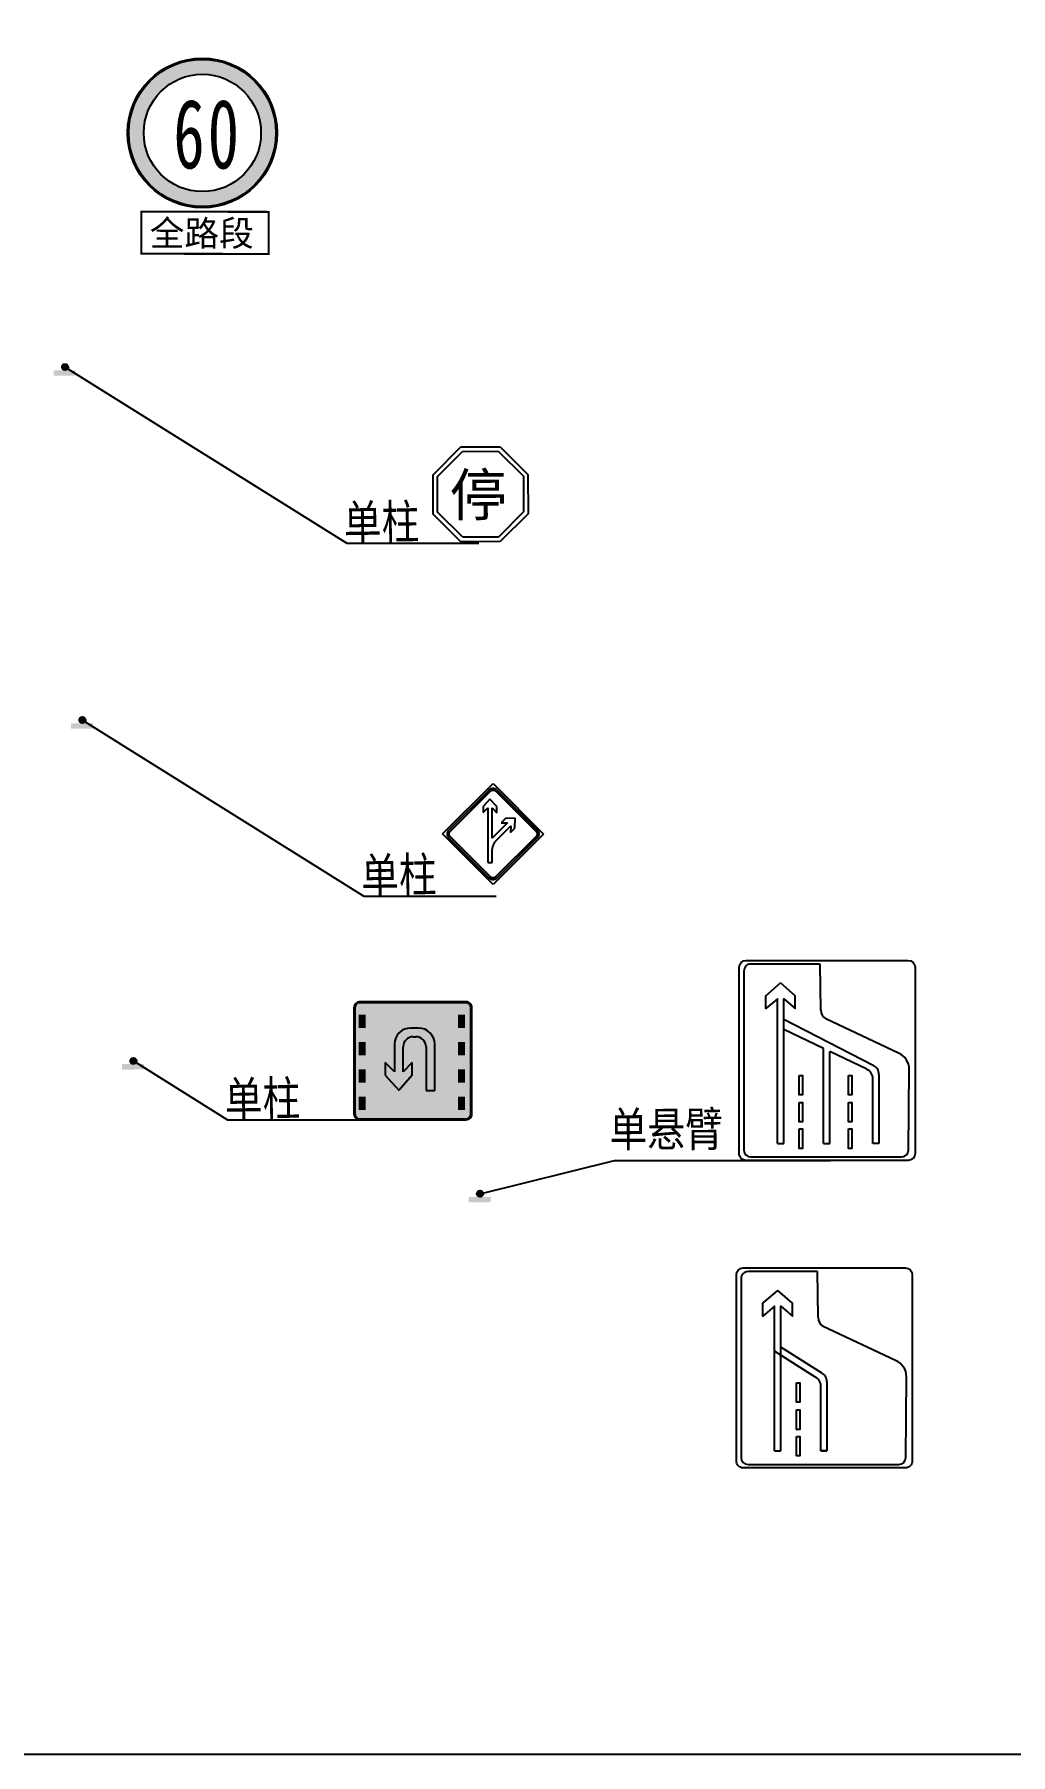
# Model space of a CAD drawing. Header units: millimetres. Extents: x 108070 to 108876, y 12470 to 12955.
# Drawn here: x 108457.2 to 108499.5, y 12720.9 to 12795.4 of the extents above; entities that cross this region are included whole.
import ezdxf

# ---------------------------------------------------------------- set-up
doc = ezdxf.new("R2010")
doc.units = ezdxf.units.MM
doc.header["$LTSCALE"] = 10
doc.layers.get('0').update_dxf_attribs({"linetype": 'CONTINUOUS'})
doc.layers.add('@-交通标志', color=7, linetype='CONTINUOUS')
doc.styles.add('标线文字样式', font='simhei.ttf')
doc.styles.add('黑体', font='simhei.ttf')

# ---------------------------------------------------------------- blocks, each defined once
blk = doc.blocks.new('A$C61B13433')
at = {"layer": '@-交通标志', "linetype": 'ByBlock', "lineweight": -3}
for points in [[(0.1324567483885739, 0, 1), (-0.1324567483885739, 0, 1)], [(0.5444273818575311, -0.2349370551073662), (0.4803246297815349, -0.007809696993717807), (-0.4397338052804116, -0.2674802106848801), (-0.3756310532044154, -0.4946075687985285)]]:
    blk.add_hatch(color=14, dxfattribs=at).paths.add_polyline_path(points)
at = {"layer": '@-交通标志', "color": 14}
blk.add_circle((0, 0), 0.1324567483885739, dxfattribs=at)
blk = doc.blocks.new('A$C4EC147D4')
at = {"layer": '@-交通标志', "const_width": 0.0899999999969785, "elevation": 646.5399999999998}
blk.add_lwpolyline([(0.04877985588973388, 1.879081205814146), (5.563447900334722, 1.86792056633567), (5.559758842995507, 0.04509094027343963), (0.04509079856507014, 0.05625157974645845)], close=True, dxfattribs=at)
at = {"layer": '@-交通标志', "style": '黑体'}
blk.add_text('全路段', height=1.102898292757679, rotation=359.8840445647007, dxfattribs=at).set_placement((0.4072755151282763, 0.3967908473168791, 646.5399999999998))
blk = doc.blocks.new('A$C369A65E7')
at = {"layer": '@-交通标志'}
h = blk.add_hatch(color=1, dxfattribs=at)
h.paths.add_polyline_path([(3.257480508240405, 6.428112427105589, 1), (3.22252004762413, 0.05188826919038547, 1)])
h.paths.add_polyline_path([(3.253927612313419, 5.780122167696391, 1), (3.226072936158744, 0.6998785295927519, 1)], flags=16)
at = {"layer": '@-交通标志', "color": 1}
for radius in [3.239999999891225, 3.188159999892965, 2.540159999914719]:
    blk.add_circle((3.240000277888612, 3.240000347919704, 646.5399999999998), radius, dxfattribs=at)
blk = doc.blocks.new('A$C03FE7741')
at = {"layer": '@-交通标志'}
for name, p in [('A$C369A65E7', (1.425098162144423e-06, 2.045776327289786)), ('A$C4EC147D4', (0.5499499551951885, -8.221468306146562e-08))]:
    blk.add_blockref(name, p, dxfattribs=at)
at = {"layer": '@-交通标志', "color": 7, "char_height": 3, "attachment_point": 8, "style": '标线文字样式'}
for s, insert, rotation in [('\\W0.6667;6', (2.657714206012315, 3.702817661102017), 359.863237984301), ('{\\W0.666667;0}', (4.146916350073298, 3.700176232163358), 359.86323798430107)]:
    blk.add_mtext(s, dxfattribs=dict(at, insert=insert, rotation=rotation))
blk = doc.blocks.new('*U71')
blk.add_hatch(color=256).paths.add_polyline_path([(-4.801084660847209, 6.913216578314859, -0.4142135623730984), (0.1989153391527907, 11.91321657831492), (1.491435396424549, 11.91321657831492, -0.4142135623730951), (6.491435396424549, 6.913216578314916), (6.49143539642455, -14.66465926674562), (10.79636812481976, -14.66465926674562), (10.79636812481976, 8.218149306710473, 0.4142135623730929), (2.796368124819764, 16.21814930671042), (-1.106017389242425, 16.21814930671042, 0.4142135623730973), (-9.106017389242425, 8.218149306710359), (-9.106017389242425, -5.460463757892171), (-13.67451746478991, -0.8965452761797772), (-13.67370531171082, -7.128049356979373), (-6.909623209905476, -14.50053319644144), (-0.3203471659421666, -6.952514030759631), (-0.3204402155788557, -0.8965452761797793), (-4.801084660847209, -5.460463757892172)])
at = {"color": 7}
for p, q in [((2.796368124819764, 16.21814930671042), (-1.106017389242425, 16.21814930671042)), ((0.1989153391527907, 11.91321657831492), (1.491435396424549, 11.91321657831492)), ((-9.106017389242425, 8.218149306710359), (-9.106017389242425, -5.460463757892171)), ((-4.801084660847209, -5.460463757892171), (-4.801084660847209, 6.913216578314859)), ((6.491435396424549, 6.913216578314916), (6.491435396424549, -14.66465926674562)), ((10.79636812481976, -14.66465926674562), (10.79636812481976, 8.218149306710473)), ((-9.106017389242425, -5.460463757892171), (-13.67451746478991, -0.8965452761797792)), ((-13.67451746478991, -0.8965452761797792), (-13.67370531171082, -7.128049356979375)), ((-13.67370531171082, -7.128049356979375), (-6.909623209905476, -14.50053319644144)), ((-6.909623209905476, -14.50053319644144), (-0.3203471659421666, -6.95251403075963)), ((-0.3204402155788557, -0.8965452761797792), (-4.801084660847209, -5.460463757892171)), ((-0.3203471659421666, -6.95251403075963), (-0.3204402155788557, -0.8965452761797792))]:
    blk.add_line(p, q, dxfattribs=at)
blk.add_line((6.491435396424549, -14.66465926674562), (10.79636812481976, -14.66465926674562))
at = {"const_width": 3.42}
for points in [[(-25.09646763451883, 22.7794042465523), (-25.09646763451883, 16.2330046214397)], [(24.0453234474171, 22.7794042465523), (24.0453234474171, 16.2330046214397)], [(-25.09646763451883, 9.279404246552303), (-25.09646763451883, 2.733004621439704)], [(24.0453234474171, 9.279404246552303), (24.0453234474171, 2.733004621439704)], [(-25.09646763451883, -4.220595753447697), (-25.09646763451883, -10.7669953785603)], [(24.0453234474171, -4.220595753447697), (24.0453234474171, -10.7669953785603)], [(-25.09646763451883, -17.7205957534477), (-25.09646763451883, -24.2669953785603)], [(24.0453234474171, -17.7205957534477), (24.0453234474171, -24.2669953785603)]]:
    blk.add_lwpolyline(points, dxfattribs=at)
at = {"color": 7}
for centre, radius, start, end in [((-1.106017389242425, 8.218149306710416), 8, 90, 180), ((0.1989153391527907, 6.913216578314916), 5, 90, 180), ((1.491435396424549, 6.913216578314916), 5, 0, 90), ((2.796368124819764, 8.218149306710416), 8, 0, 90)]:
    blk.add_arc(centre, radius, start, end, dxfattribs=at)
blk = doc.blocks.new('A$C397027C1')
at = {"layer": '@-交通标志'}
h = blk.add_hatch(color=255, dxfattribs=at)
edge = h.paths.add_edge_path(flags=0)
edge.add_arc((0.05998160669696517, 0.06000054875039496), 0.049999999522088, 179.9999994523531, 270.0000005476468)
edge.add_line((0.05998160717717838, 0.01000054922769777), (1.139981607178925, 0.01000054922769777))
edge.add_arc((1.139981607644586, 0.06000054875039496), 0.049999999522088, 269.9999994523531, 360.0000005476469)
edge.add_line((1.189981607167283, 0.06000054922697018), (1.189981607167283, 1.140000549226897))
edge.add_arc((1.139981607644586, 1.140000549705292), 0.049999999522088, 359.9999994523531, 450.0000005476469)
edge.add_line((1.139981607164373, 1.190000549227989), (0.05998160716262646, 1.190000549227989))
edge.add_arc((0.05998160669696517, 1.140000549705292), 0.049999999522088, 89.99999945235315, 180.0000005476469)
edge.add_line((0.009981607174267992, 1.140000549228716), (0.009981607174267992, 0.06000054922878917))
edge = h.paths.add_edge_path(flags=0)
edge.add_arc((0.05998160659510177, 0.06000054865398852), 0.05999999942650536, 179.999999452353, 270.0000005476469)
edge.add_line((0.05998160717717838, 5.492274794960395e-07), (1.139981607178925, 5.492274794960395e-07))
edge.add_arc((1.139981607746449, 0.06000054865398852), 0.05999999942650536, 269.999999452353, 360.0000005476469)
edge.add_line((1.199981607176596, 0.06000054922697018), (1.199981607176596, 1.140000549226897))
edge.add_arc((1.139981607746449, 1.140000549801698), 0.05999999942650536, 359.999999452353, 450.000000547647)
edge.add_line((1.139981607164373, 1.200000549228207), (0.05998160716262646, 1.200000549228207))
edge.add_arc((0.05998160659510177, 1.140000549801698), 0.05999999942650536, 89.99999945235302, 180.000000547647)
edge.add_line((-1.839283504523337e-05, 1.140000549228716), (-1.839283504523337e-05, 0.06000054922878917))
h = blk.add_hatch(color=5, dxfattribs=at)
edge = h.paths.add_edge_path(flags=0)
edge.add_arc((0.05998160669696517, 0.06000054875039496), 0.049999999522088, 179.9999994523531, 270.0000005476468)
edge.add_line((0.05998160717717838, 0.01000054922769777), (1.139981607178925, 0.01000054922769777))
edge.add_arc((1.139981607644586, 0.06000054875039496), 0.049999999522088, 269.9999994523531, 360.0000005476469)
edge.add_line((1.189981607167283, 0.06000054922697018), (1.189981607167283, 1.140000549226897))
edge.add_arc((1.139981607644586, 1.140000549705292), 0.049999999522088, 359.9999994523531, 450.0000005476469)
edge.add_line((1.139981607164373, 1.190000549227989), (0.05998160716262646, 1.190000549227989))
edge.add_arc((0.05998160669696517, 1.140000549705292), 0.049999999522088, 89.99999945235315, 180.0000005476469)
edge.add_line((0.009981607174267992, 1.140000549228716), (0.009981607174267992, 0.06000054922878917))
at = {"layer": '@-交通标志', "elevation": 1e-08}
blk.add_lwpolyline([(-1.839283504523337e-05, 0.06000054922697018, 0.4142135679721832), (0.05998160717717838, 5.492274794960395e-07), (1.139981607164373, 5.492274794960395e-07, 0.4142135679721832), (1.199981607176596, 0.06000054922697018), (1.199981607176596, 1.140000549228716, 0.4142135679721832), (1.139981607164373, 1.200000549228207), (0.05998160717717838, 1.200000549228207, 0.4142135679721832), (-1.839283504523337e-05, 1.140000549228716)], format="xyb", close=True, dxfattribs=at)
at = {"layer": '@-交通标志', "color": 5, "elevation": 1e-08}
blk.add_lwpolyline([(0.009981607174267992, 0.06000054922697018, 0.4142135679721832), (0.05998160717717838, 0.01000054922769777), (1.139981607164373, 0.01000054922769777, 0.4142135679721832), (1.189981607167283, 0.06000054922697018), (1.189981607167283, 1.140000549228716, 0.4142135679721832), (1.139981607164373, 1.190000549227989), (0.05998160717717838, 1.190000549227989, 0.4142135679721832), (0.009981607174267992, 1.140000549228716)], format="xyb", close=True, dxfattribs=at)
at = {"layer": '@-交通标志', "xscale": 0.02057397914177272, "yscale": 0.02057397914177272, "zscale": 0.02057397914177272}
blk.add_blockref('*U71', (0.5999816071707755, 0.6000005492278433, 1e-08), dxfattribs=at)
blk = doc.blocks.new('A$C665704B7')
at = {"layer": '@-交通标志', "color": 5}
for p, q in [((6.730994221870787, 10.18460519854852), (0.5093824458308518, 8.19700588141859)), ((9.46707020723261, 2.605921398077044), (7.108060176484287, 9.990128295496106)), ((0.3141490918351337, 7.822342528932495), (1.350475624203682, 4.481921578291804)), ((2.006702021695673, 3.956562733816099), (5.453084475826472, 3.5013069720153)), ((5.773479868657887, 3.206377558235545), (6.404625873023178, 1.312634645204525)), ((6.404625873023178, 1.312634645204525), (9.272593304165639, 2.228855443434441))]:
    blk.add_line(p, q, dxfattribs=at)
at = {"layer": '@-交通标志'}
for p, q in [((5.812495066376869, 9.27730836009141), (5.551965569553431, 9.194077797234058)), ((3.910628887766507, 8.66972497914685), (3.650099391001277, 8.586494416289497)), ((1.621393705136143, 7.938390005248948), (1.873625955311581, 8.018969872049638)), ((2.530146109464113, 5.093800247443141), (1.621393705136143, 7.938390005248948)), ((1.873625955311581, 8.018969872049638), (2.727485323150177, 5.346207081209286)), ((7.191757450520527, 4.061177826355561), (2.884035498660523, 4.786996858223574)), ((3.094651540624909, 5.037369926911197), (4.861801035702229, 4.793608618434519)), ((5.162155799334869, 4.752177562142606), (7.054391792335082, 4.491161772079067))]:
    blk.add_line(p, q, dxfattribs=at)
at = {"layer": '@-交通标志', "color": 5}
blk.add_lwpolyline([(9.71028277889127, 2.512537138070911, -0.414213562373095), (9.515805875824299, 2.135471183428308), (2.831300898105837, -7.211463525891304e-06, -0.414213562373095), (2.454234943492338, 0.1944696915743407), (1.050432911142707e-05, 7.876718090483337, -0.414213562373095), (0.1944874073378742, 8.253784045140492), (6.878992385056335, 10.38926244001777, -0.414213562373095), (7.256058339728042, 10.19478553697991)], format="xyb", close=True, dxfattribs=at)
at = {"layer": '@-交通标志'}
for points in [[(5.101108258939348, 8.392613296120544), (4.96264714532299, 8.348379546921933), (4.706294949748553, 9.15081685151381), (4.844756063423119, 9.19505060071242)], [(3.064105326484423, 7.741858189023333), (2.925644212809857, 7.697624439824722), (2.669292017293628, 8.500061744416598), (2.807753130909987, 8.54429549361521)], [(3.413191545347217, 6.649143519811332), (3.274730431730859, 6.604909770612721), (3.018378236156423, 7.40734707521915), (3.156839349830989, 7.451580824417761)], [(5.45019447786035, 7.299898626908544), (5.311733364243992, 7.255664877709933), (5.055381168669555, 8.058102182301809), (5.193842282285914, 8.10233593150042)], [(5.807606850343291, 6.18112131280941), (5.669145736726932, 6.136887563610799), (5.412793541152496, 6.939324868217227), (5.551254654768854, 6.983558617415838)], [(3.770603917830158, 5.53036620572675), (3.6321428042138, 5.486132456528139), (3.375790608639363, 6.288569761120016), (3.514251722313929, 6.332803510318627)]]:
    blk.add_lwpolyline(points, close=True, dxfattribs=at)
for points in [[(5.551965569553431, 9.194077797234058), (7.458034730399959, 3.227672881068429), (6.849725310050417, 3.477922369158478), (7.018876248970628, 2.948443683650112), (7.797247291426174, 2.615236734607606)], [(5.812495066376869, 9.27730836009141), (7.718564227223396, 3.310903443925781), (8.069119837135077, 3.86747861544427), (8.238270776113495, 3.337999929950456), (7.797247291426174, 2.615236734607606)], [(3.650099391001277, 8.586494416289497), (4.861801035702229, 4.793608618434519)], [(3.910628887766507, 8.66972497914685), (5.162155799334869, 4.752177562142606)]]:
    blk.add_lwpolyline(points, dxfattribs=at)
at = {"layer": '@-交通标志', "color": 5}
for centre, radius, start, end in [((6.822288747644052, 9.898833769693738), 0.2999999999799032, 17.71696259639459, 107.7169625900739), ((0.6006769716623239, 7.911234452578356), 0.2999999999799032, 107.7169625900739, 197.2358921093242), ((2.066795323684346, 4.704151387413731), 0.749999999949758, 197.2358921093242, 265.4042835726349), ((5.346565511601511, 3.064095684167114), 0.4499999999698547, 18.43218132845741, 76.30762732970874), ((9.181298778392375, 2.514626872274675), 0.2999999999799032, 287.7169625900739, 17.71696259639459)]:
    blk.add_arc(centre, radius, start, end, dxfattribs=at)
at = {"layer": '@-交通标志'}
for centre, end in [((3.156142466410529, 5.483148869912839), 262.1461600946305), ((2.958803252724465, 5.230742036146694), 260.4359203705401)]:
    blk.add_arc(centre, 0.4499999999698547, 197.7169625963946, end, dxfattribs=at)
blk = doc.blocks.new('A$C5D8D3112')
at = {"layer": '@-交通标志', "color": 5}
for p, q in [((6.768459570594132e-06, 1.313729207409779, 394.617), (1.313701711056638, 4.112340674033476, 394.617)), ((1.313701711056638, 4.112340674033476, 394.617), (4.112303929665359, 2.798633213138601, 394.617)), ((4.112303929665359, 2.798633213138601, 394.617), (2.798613046994433, 2.321250758541282e-05, 394.617)), ((2.798613046994433, 2.321250758541282e-05, 394.617), (6.768459570594132e-06, 1.313729207409779, 394.617))]:
    blk.add_line(p, q, dxfattribs=at)
at = {"layer": '@-交通标志', "color": 7}
for p, q in [((0.2016036448767409, 1.560957237308685, 394.617), (1.252149479405489, 3.799701074640325, 394.617)), ((0.2714412408968201, 1.528184749959109, 394.617), (1.322135140537284, 3.766518535356226, 394.617)), ((1.528159847526695, 3.840911727456842, 394.617), (3.767026262328727, 2.789937458821441, 394.617)), ((1.560780547879403, 3.911144263664028, 394.617), (3.799667262297589, 2.860177324990218, 394.617)), ((1.417037761886604, 3.423383344626927, 394.617), (1.250945694177062, 3.030650370557851, 394.617)), ((1.250945694177062, 3.030650370557851, 394.617), (1.34151170180121, 2.779836624627933, 394.617)), ((1.34151170180121, 2.779836624627933, 394.617), (1.452756578059052, 3.042769202846102, 394.617)), ((1.796128009140375, 3.227509539921812, 394.617), (1.417037761886604, 3.423383344626927, 394.617)), ((1.452756578059052, 3.042769202846102, 394.617), (2.255196210127906, 0.820490720028829, 394.617)), ((2.07819435170677, 1.874056146652947, 394.617), (1.63272065774072, 3.107752197100126, 394.617)), ((1.63272065774072, 3.107752197100126, 394.617), (1.886694016749971, 2.976695793988256, 394.617)), ((1.886694016749971, 2.976695793988256, 394.617), (1.796128009140375, 3.227509539921812, 394.617)), ((2.723568745728699, 3.023447450033927, 394.617), (2.328510540042771, 2.863306679631933, 394.617)), ((2.853318862034939, 2.616952006146676, 394.617), (2.723568745728699, 3.023447450033927, 394.617)), ((2.479995274130488, 2.729304377118751, 394.617), (2.07819435170677, 1.874056146652947, 394.617)), ((2.328510540042771, 2.863306679631933, 394.617), (2.214944400693639, 2.622092196341328, 394.617)), ((2.214944400693639, 2.622092196341328, 394.617), (2.479995274130488, 2.729304377118751, 394.617)), ((2.306136847066227, 1.909419930812874, 394.617), (2.652896981438971, 2.648138876484154, 394.617)), ((2.652896981438971, 2.648138876484154, 394.617), (2.739752722685807, 2.37573752285607, 394.617)), ((2.739752722685807, 2.37573752285607, 394.617), (2.853318862034939, 2.616952006146676, 394.617)), ((3.841271389319445, 2.58432280371926, 394.617), (2.789917630696436, 0.3452872341313196, 394.617)), ((3.911108985339524, 2.551550316369685, 394.617), (2.860150166889071, 0.3126665337622399, 394.617)), ((3.844284982187673, 2.59131737237476, 394.617), (3.841271389319445, 2.58432280371926, 394.617)), ((3.915689428293263, 2.562098273596348, 394.617), (3.911108985339524, 2.551550316369685, 394.617)), ((0.1925510049331933, 1.538964197561654, 394.617), (0.2016036448767409, 1.560957237308685, 394.617)), ((0.2654194541973993, 1.51348163559669, 394.617), (0.2714412408968201, 1.528184749959109, 394.617)), ((2.290769914674456, 1.874334544278099, 394.617), (2.306136847066227, 1.909419930812874, 394.617)), ((2.551929150344222, 0.2013714098502533, 394.617), (0.3126434358418919, 1.252185095558161, 394.617)), ((2.584713027565158, 0.2711901722650509, 394.617), (0.3454243810556363, 1.322011977807051, 394.617)), ((2.255196210127906, 0.820490720028829, 394.617), (2.435160289795022, 0.8854737142792146, 394.617)), ((2.435160289795022, 0.8854737142792146, 394.617), (2.278878292272566, 1.318281499983641, 394.617)), ((2.573878434632206, 0.1923763986796985, 394.617), (2.551929150344222, 0.2013714098502533, 394.617)), ((2.599314081584453, 0.2652095503854071, 394.617), (2.584713027565158, 0.2711901722650509, 394.617))]:
    blk.add_line(p, q, dxfattribs=at)
for points, knots in [([(1.252149479405489, 3.799701074640325, 394.617), (1.2557412157621, 3.80677005536927, 394.617), (1.262858185174991, 3.820777130107672, 394.617), (1.276034059614176, 3.84013430725463, 394.617), (1.290702497804887, 3.857896512206935, 394.617), (1.306900732728536, 3.873910455136865, 394.617), (1.324423755097087, 3.88814756314423, 394.617), (1.343128165855887, 3.900547432045641, 394.617), (1.362856848878437, 3.91105952408725, 394.617), (1.383452823021798, 3.9196294297235, 394.617), (1.404767025363981, 3.926192772341892, 394.617), (1.426641778598423, 3.930705461865728, 394.617), (1.448928185564, 3.933101761473154, 394.617), (1.471473989877268, 3.933348107055281, 394.617), (1.494109284423757, 3.931314899531571, 394.617), (1.516746955589042, 3.927161996465657, 394.617), (1.531432292511454, 3.92247889115788, 394.617), (1.538829007724416, 3.920120103177396, 394.617)], [0, 0, 0, 0, 0.08475925699966479, 0.1679491419015331, 0.2498867326714309, 0.3309030896083416, 0.4112169659238114, 0.4910709396883184, 0.5706228598541631, 0.6500215629147741, 0.7293741375218236, 0.8088651127308679, 0.8886143974747446, 0.9688265425353559, 1.049675303926425, 1.131453794246369, 1.214445095669971, 1.214445095669971, 1.214445095669971, 1.214445095669971]), ([(1.322135140537284, 3.766518535356226, 394.617), (1.324521752510918, 3.771244708275844, 394.617), (1.329251167044276, 3.780610298988904, 394.617), (1.338017972695525, 3.793554836413023, 394.617), (1.347789366962388, 3.805429075793654, 394.617), (1.358574625599431, 3.816138464686446, 394.617), (1.370255373549298, 3.825652250730855, 394.617), (1.382723909977358, 3.833938752595714, 394.617), (1.395881699645543, 3.840960905443353, 394.617), (1.409621670041815, 3.84668283600513, 394.617), (1.42384755515377, 3.851058484306122, 394.617), (1.438452019239776, 3.854063398533981, 394.617), (1.453339816056541, 3.855648233107786, 394.617), (1.468402860467904, 3.855802393627528, 394.617), (1.483544954870013, 3.854442988358642, 394.617), (1.498650173569331, 3.851561396959369, 394.617), (1.513669107662281, 3.84719585667699, 394.617), (1.523298572894419, 3.843019892963639, 394.617), (1.528159847526695, 3.840911727456842, 394.617)], [0, 0, 0, 0, 0.05659710296303198, 0.1121552915578769, 0.1668359399616711, 0.2209126523945802, 0.274480645456413, 0.3277623623077013, 0.3808333151026423, 0.4338023975627492, 0.4867561039796324, 0.5398270567516168, 0.5930788697359025, 0.6466904467455512, 0.7007392471847217, 0.7554463936703691, 0.8110045822458802, 0.8676473709507856, 0.8676473709507856, 0.8676473709507856, 0.8676473709507856]), ([(3.767026262328727, 2.789937458821441, 394.617), (3.769292597848107, 2.788830012277685, 394.617), (3.77382163295988, 2.78661689589353, 394.617), (3.780396166897845, 2.782891590570216, 394.617), (3.786772110906895, 2.778867094652014, 394.617), (3.792940720843035, 2.774546435135562, 394.617), (3.798870434169658, 2.769911397717806, 394.617), (3.804586330312304, 2.765014106067611, 394.617), (3.810042065233574, 2.759827343654251, 394.617), (3.81526000451413, 2.754394096738906, 394.617), (3.820189501479035, 2.748687369465188, 394.617), (3.824863717149128, 2.742755074601519, 394.617), (3.829240449675126, 2.736583916588643, 394.617), (3.833334760449361, 2.73019874354577, 394.617), (3.837104135804111, 2.72359368117759, 394.617), (3.840568841667846, 2.716794118119651, 394.617), (3.843701169957058, 2.709807558385364, 394.617), (3.846493874487351, 2.702650694460317, 394.617), (3.848918425937882, 2.695360804429583, 394.617), (3.850973847132991, 2.687974916823805, 394.617), (3.852656654969906, 2.680529800461954, 394.617), (3.853973029123154, 2.673033968363598, 394.617), (3.854908750974573, 2.66550402501889, 394.617), (3.855483133607777, 2.657949169239146, 394.617), (3.855686509559746, 2.650389829226697, 394.617), (3.855538069241447, 2.642833001240433, 394.617), (3.855009590435657, 2.635297652155714, 394.617), (3.854132962747826, 2.627791446786432, 394.617), (3.852883056330029, 2.620339784774842, 394.617), (3.851283738928032, 2.612948073638108, 394.617), (3.84932285794639, 2.605636520309417, 394.617), (3.847026748844655, 2.598402315925341, 394.617), (3.84519980904588, 2.593681357875539, 394.617), (3.844284982187673, 2.59131737237476, 394.617)], [0, 0, 0, 0, 0.02698200039834841, 0.05392071287747311, 0.08079613949721706, 0.1076248472274525, 0.1344587921338082, 0.1612873806318015, 0.1881223057490352, 0.2149651639150906, 0.241849234377962, 0.2687688517125514, 0.2957377412507314, 0.3227601015985649, 0.3498875631868389, 0.3770672115593574, 0.4043755239437742, 0.4317696774218663, 0.4592253860485755, 0.4865336984414366, 0.513759171906306, 0.5408563051133396, 0.5679237062848173, 0.5949074279763061, 0.6218855023822922, 0.6487983099537844, 0.6757397052140206, 0.7026709792513599, 0.7296202454578447, 0.7565454299570954, 0.7835507550294457, 0.8105844122101915, 0.8376985055241101, 0.8376985055241101, 0.8376985055241101, 0.8376985055241101]), ([(3.799667262297589, 2.860177324990218, 394.617), (3.803107357045519, 2.858477780093381, 394.617), (3.8099744048086, 2.85508518286224, 394.617), (3.819938294473104, 2.849398053969708, 394.617), (3.829591950649046, 2.843280093402427, 394.617), (3.838919664514833, 2.836731769752078, 394.617), (3.847883051392273, 2.829740982790099, 394.617), (3.856495814950904, 2.822354329444352, 394.617), (3.864715914052795, 2.814556675803033, 394.617), (3.872569253770052, 2.806399431452519, 394.617), (3.879985414649127, 2.797845783105004, 394.617), (3.887004221323878, 2.788957922108239, 394.617), (3.893578323317342, 2.779723271567491, 394.617), (3.899704851544811, 2.770164401670627, 394.617), (3.905360460834345, 2.760291732251062, 394.617), (3.910547043415136, 2.75012706553207, 394.617), (3.915223197414889, 2.739675174198055, 394.617), (3.919406398184947, 2.728980104482616, 394.617), (3.923021458118455, 2.718079839538404, 394.617), (3.926102669036482, 2.70704600811041, 394.617), (3.928607973692124, 2.695912924657023, 394.617), (3.930562748791999, 2.684702834039854, 394.617), (3.931958604080137, 2.673435293099828, 394.617), (3.932800158625469, 2.662129498059585, 394.617), (3.933080133821932, 2.650809137066972, 394.617), (3.932834925726638, 2.639489645662252, 394.617), (3.932012122138985, 2.628195030254574, 394.617), (3.930665115898591, 2.616940053971121, 394.617), (3.928768342651892, 2.605753203964923, 394.617), (3.926328304427443, 2.594648050948308, 394.617), (3.923340302048018, 2.583653806617804, 394.617), (3.919846441087429, 2.57276825631925, 394.617), (3.917077041085577, 2.565659918753227, 394.617), (3.915689428293263, 2.562098273596348, 394.617)], [0, 0, 0, 0, 0.0410439626085245, 0.08193113006938818, 0.1226709743708658, 0.1632847531310542, 0.2038106841509602, 0.24423972703931, 0.2846298674786131, 0.3249848027529375, 0.3653358299735225, 0.4057005909335099, 0.4461049356486226, 0.4865634149008161, 0.5271221241687424, 0.567785633020777, 0.6086005436602149, 0.6495765540342502, 0.6905987304617145, 0.7314136410892009, 0.7720924238470965, 0.8126359717877069, 0.8531094627207727, 0.893513807440486, 0.9338785683929828, 0.9742152374460414, 1.014598301769893, 1.054988442207496, 1.095444285720367, 1.135944176335151, 1.176583164494728, 1.217298676625642, 1.258185844130979, 1.258185844130979, 1.258185844130979, 1.258185844130979]), ([(0.3126434358418919, 1.252185095558161, 394.617), (0.3055777872650651, 1.255750230939157, 394.617), (0.2915781607152894, 1.262814064284612, 394.617), (0.2722439417120768, 1.275950575272873, 394.617), (0.2544862181239296, 1.290570922814368, 394.617), (0.2384986521647079, 1.306765436898786, 394.617), (0.2242585051717469, 1.324270471190175, 394.617), (0.2118791034736205, 1.342985379849779, 394.617), (0.2013626443804242, 1.362718233627675, 394.617), (0.1928252721409081, 1.383342634719156, 394.617), (0.1862545660114847, 1.40467808469657, 394.617), (0.1817697237565881, 1.426589695709481, 394.617), (0.1793895771552343, 1.44891404905502, 394.617), (0.1791870977613144, 1.471500215118795, 394.617), (0.1812448733835481, 1.494174957850191, 394.617), (0.1854476804583101, 1.516850609332323, 394.617), (0.1901713937404566, 1.531556153309793, 394.617), (0.1925510049331933, 1.538964197561654, 394.617)], [0, 0, 0, 0, 0.0845958750235118, 0.1676152793978599, 0.2494413614594889, 0.330368471037541, 0.4106532796561597, 0.4904963337770473, 0.570059106315316, 0.6495149660271613, 0.7289466366090402, 0.8085444625855438, 0.8884276785997591, 0.9687829810065546, 1.049780388162405, 1.131713798398335, 1.214888358394349, 1.214888358394349, 1.214888358394349, 1.214888358394349]), ([(0.3454243810556363, 1.322011977807051, 394.617), (0.3407158461341169, 1.324406254361747, 394.617), (0.3313864736264804, 1.329150213623507, 394.617), (0.3185056328511564, 1.337950389257458, 394.617), (0.3066780277586076, 1.347732322659795, 394.617), (0.2960312833747594, 1.358551045565036, 394.617), (0.2865431678947061, 1.370232474282602, 394.617), (0.2783012939471519, 1.382720749386863, 394.617), (0.2712940285855439, 1.395881143425868, 394.617), (0.2656183544604573, 1.409638235734747, 394.617), (0.2612389483256266, 1.423862385236134, 394.617), (0.2582525978068588, 1.438472705918684, 394.617), (0.256671198469121, 1.453362890588323, 394.617), (0.2565335102262907, 1.468429069629565, 394.617), (0.2578965414722916, 1.48356557412626, 394.617), (0.2606995904061478, 1.498705111698655, 394.617), (0.2638384325546212, 1.508531915613275, 394.617), (0.2654194541973993, 1.51348163559669, 394.617)], [0, 0, 0, 0, 0.05646422878380061, 0.1118768007264357, 0.1664768773304504, 0.2204630249072974, 0.2739904111389683, 0.327239356048578, 0.3802971530839345, 0.4332604731281095, 0.486215665249959, 0.5392932549388134, 0.5925524008515272, 0.6461792580145573, 0.7002150706241588, 0.7549457388119756, 0.8104915292393745, 0.8104915292393745, 0.8104915292393745, 0.8104915292393745]), ([(2.278878292272566, 1.318281499983641, 394.617), (2.274711562757147, 1.330426644233739, 394.617), (2.266399922868004, 1.354653334425166, 394.617), (2.256244200456422, 1.391624966699965, 394.617), (2.247821846787701, 1.42884116026471, 394.617), (2.241294000632479, 1.466290622811357, 394.617), (2.236590560671175, 1.503895354013366, 394.617), (2.233747305173893, 1.541595037602747, 394.617), (2.232746084977407, 1.579327795869176, 394.617), (2.233586534726783, 1.617022250959053, 394.617), (2.236247923181509, 1.654618406611917, 394.617), (2.240748286683811, 1.692046811944238, 394.617), (2.247066932541202, 1.729251754177312, 394.617), (2.25520252106071, 1.766165734850802, 394.617), (2.2651857236051, 1.802711324548, 394.617), (2.276850162903429, 1.838887390005766, 394.617), (2.286124120117165, 1.862503859447315, 394.617), (2.290769914674456, 1.874334544278099, 394.617)], [0, 0, 0, 0, 0.1373444730178862, 0.2739697387308181, 0.4099520019304468, 0.5454535970095057, 0.6804999686801219, 0.8152554274277604, 0.949775610352704, 1.084176234714724, 1.218481198913864, 1.352855715784556, 1.487336602141749, 1.622073416123661, 1.757092137852569, 1.892531814584285, 2.028487474880223, 2.028487474880223, 2.028487474880223, 2.028487474880223]), ([(2.860150166889071, 0.3126665337622399, 394.617), (2.856583262633649, 0.3055996620223596, 394.617), (2.849518008559244, 0.2916017409424967, 394.617), (2.836398698214907, 0.272261179103225, 394.617), (2.821788552770158, 0.2545160843128542, 394.617), (2.805626777859288, 0.2385276492641424, 394.617), (2.788155773101607, 0.2242933023298974, 394.617), (2.769476924702758, 0.2119163020925043, 394.617), (2.749786019718158, 0.2014024299969606, 394.617), (2.729203249153215, 0.1928612037809216, 394.617), (2.707913532853127, 0.1862819348170888, 394.617), (2.686044750545989, 0.181790815649947, 394.617), (2.663770201019361, 0.179378823544539, 394.617), (2.641229043307249, 0.1791618166316766, 394.617), (2.618595497275237, 0.1811690297126916, 394.617), (2.595960449805716, 0.1853379070853407, 394.617), (2.581275299322442, 0.1900186985549226, 394.617), (2.573878434632206, 0.1923763986796985, 394.617)], [0, 0, 0, 0, 0.08461761758225393, 0.1676089189781054, 0.2493952398524084, 0.3302170801741958, 0.4104103276312184, 0.4901260539024769, 0.5695735208079635, 0.6488631264080201, 0.7281834848450155, 0.8076157162874181, 0.8873463979088592, 0.9675251161805776, 1.04837488732711, 1.130147955920042, 1.213139257343644, 1.213139257343644, 1.213139257343644, 1.213139257343644]), ([(2.789917630696436, 0.3452872341313196, 394.617), (2.787543406331679, 0.3405865913555317, 394.617), (2.782840459636645, 0.3312753936552326, 394.617), (2.774106160184601, 0.3184105651835125, 394.617), (2.764375314611243, 0.3066106304340792, 394.617), (2.753617419773946, 0.295968624723173, 394.617), (2.741975614248076, 0.2865032149202307, 394.617), (2.729538595958729, 0.2782564873396041, 394.617), (2.716421026721946, 0.2712646002328256, 394.617), (2.702715264444123, 0.2655774138638662, 394.617), (2.688538073503878, 0.2611956020264188, 394.617), (2.673973829878378, 0.258193393550755, 394.617), (2.659139437935664, 0.2565902011101571, 394.617), (2.644132243993226, 0.2564348149589932, 394.617), (2.629068982001627, 0.2577660178303631, 394.617), (2.614007110780221, 0.2605335788448429, 394.617), (2.604235907332622, 0.2636432078143116, 394.617), (2.599314081584453, 0.2652095503854071, 394.617)], [0, 0, 0, 0, 0.05629270953941763, 0.1115065689152317, 0.165934206356422, 0.21971720843597, 0.273118844006483, 0.3262141481978517, 0.3791239437403535, 0.4319063129207891, 0.4847348117176198, 0.5376446072734665, 0.5907548672433895, 0.6441274385294802, 0.6979383760263288, 0.7523395011802678, 0.8075533605670657, 0.8075533605670657, 0.8075533605670657, 0.8075533605670657])]:
    blk.add_open_spline(points, degree=3, knots=knots, dxfattribs=at)
blk = doc.blocks.new('A$C5B366021')
at = {"layer": '@-交通标志'}
blk.add_line((0, 0), (5.344171821314376, 0), dxfattribs=at)
blk.add_lwpolyline([(-2.954038791358471e-09, 0), (5.725371613792959, 0)], dxfattribs=at)
at = {"layer": '@-交通标志', "rotation": 340.0876860080508}
blk.add_blockref('A$C5D8D3112', (2.958821853899281, 1.456373385546613, -394.617), dxfattribs=at)
at = {"layer": '@-交通标志', "color": 0, "style": '黑体', "width": 0.8}
blk.add_text('单柱', height=1.5, rotation=0.9083127820051669, dxfattribs=at).set_placement((-0.1162202642590273, 0.1392117413270171))
blk = doc.blocks.new('A$C798D5849')
at = {"layer": '@-交通标志', "color": 1}
for p, q in [((-2.743762161117047e-05, 2.193125555933875, 394.617), (0.6294057439081371, 3.775074583740206, 394.617)), ((0.6294057439081371, 3.775074583740206, 394.617), (2.193089095366304, 4.448604986349892, 394.617)), ((0.782379556534579, 3.626330419661826, 394.617), (2.19607991007797, 4.235258159034856, 394.617)), ((2.193089095366304, 4.448604986349892, 394.617), (3.775038116698852, 3.819171788585663, 394.617)), ((2.19607991007797, 4.235258159034856, 394.617), (3.626293954817811, 3.666197975982868, 394.617)), ((3.775038116698852, 3.819171788585663, 394.617), (4.44856852623343, 2.255488421091286, 394.617)), ((0.2133193881600164, 2.196116369088486, 394.617), (0.782379556534579, 3.626330419661826, 394.617)), ((3.626293954817811, 3.666197975982868, 394.617), (4.235221700437251, 2.252497607936675, 394.617)), ((4.235221700437251, 2.252497607936675, 394.617), (3.666161532062688, 0.8222835573615157, 394.617)), ((4.44856852623343, 2.255488421091286, 394.617), (3.819135344703682, 0.6735393932849547, 394.617)), ((0.6735029718984151, 0.6294421884376789, 394.617), (-2.743762161117047e-05, 2.193125555933875, 394.617)), ((0.8222471337794559, 0.7824160010404739, 394.617), (0.2133193881600164, 2.196116369088486, 394.617)), ((2.252461178519297, 0.2133558179903048, 394.617), (0.8222471337794559, 0.7824160010404739, 394.617)), ((3.666161532062688, 0.8222835573615157, 394.617), (2.252461178519297, 0.2133558179903048, 394.617)), ((2.255451993245515, 8.990673450171016e-06, 394.617), (0.6735029718984151, 0.6294421884376789, 394.617)), ((3.819135344703682, 0.6735393932849547, 394.617), (2.255451993245515, 8.990673450171016e-06, 394.617))]:
    blk.add_line(p, q, dxfattribs=at)
at = {"layer": '@-交通标志', "color": 7, "style": '黑体', "oblique": 359.999999999694, "width": 0.9999999897366089}
blk.add_text('停', height=1.812750721095083, rotation=23.30315135218259, dxfattribs=at).set_placement((1.365381164374412, 0.8329941184183554, 394.617))
blk = doc.blocks.new('A$C5E052EA4')
at = {"layer": '@-交通标志'}
blk.add_lwpolyline([(0, 0), (5.725371616746997, 0)], dxfattribs=at)
at = {"layer": '@-交通标志', "rotation": 336.8725867695541}
blk.add_blockref('A$C798D5849', (2.876522597493022, 0.9480978309074999), dxfattribs=at)
at = {"layer": '@-交通标志', "color": 0, "style": '黑体', "width": 0.8}
blk.add_text('单柱', height=1.5, rotation=0.9083127820051669, dxfattribs=at).set_placement((-0.1162202613049885, 0.1392117413270171))

msp = doc.modelspace()

# ---------------------------------------------------------------- linework, layer by layer
at = {"layer": '@-交通标志'}
for p, q in [((108458.5610377037, 12781.03214681494, -197.3085), (108470.7582061204, 12773.40810431484)), ((108459.3099262445, 12765.74745262483, 197.3085), (108471.5070946612, 12758.12341012473, 394.617)), ((108461.5219434014, 12750.98586478328, -65.9939769168457), (108465.6015428665, 12748.43584344695, 1e-08)), ((108465.6015428691, 12748.43584344596, 1e-08), (108470.9457146904, 12748.43584344596, 1e-08)), ((108482.3515081786, 12746.67531625266, 9.99999993922529e-09), (108491.7088470537, 12746.67531625267, 9.99999993922529e-09)), ((108491.2977824048, 12734.09425294281, 9.99999993922529e-09), (108491.2977824048, 12736.90009270234, 9.99999993922529e-09)), ((108491.562573309, 12737.08047494102, 9.99999993922529e-09), (108491.562573309, 12734.09425294281, 9.99999993922529e-09)), ((108489.2925118645, 12734.09425294279, 9.99999993922529e-09), (108489.5660131356, 12734.0942529428, 9.99999993922529e-09)), ((108491.289072038, 12734.09425294278, 9.99999993922529e-09), (108491.562573309, 12734.09425294281, 9.99999993922529e-09)), ((108491.562573309, 12734.09425294281, 9.99999993922529e-09), (108491.2977824048, 12734.09425294281, 9.99999993922529e-09))]:
    msp.add_line(p, q, dxfattribs=at)
at = {"layer": '@-交通标志', "color": 5}
for p, q in [((108487.8414716955, 12741.56136790674, 9.99999993922529e-09), (108487.8414716955, 12733.80950104585, 9.99999993922529e-09)), ((108491.1522353423, 12741.86136790672, 9.99999993922529e-09), (108488.1414716955, 12741.86136790671, 9.99999993922529e-09)), ((108491.1771524565, 12739.86537526222, 9.99999993922529e-09), (108491.1522353423, 12741.86136790672, 9.99999993922529e-09)), ((108494.5369847487, 12738.00448297251, 9.99999993922529e-09), (108491.3926004839, 12739.48693277738, 9.99999993922529e-09)), ((108494.9728472018, 12733.80698219625, 9.99999993922529e-09), (108495.0022126443, 12737.30434155439, 9.99999993922529e-09)), ((108488.1414716955, 12733.50950104587, 9.99999993922529e-09), (108494.6728577763, 12733.50950104589, 9.99999993922529e-09))]:
    msp.add_line(p, q, dxfattribs=at)
at = {"layer": '@-交通标志'}
msp.add_lwpolyline([(108344.1199944709, 12879.2993342061), (108577.0754468309, 12879.2993342061), (108577.0754468309, 12720.94097418995), (108344.1199944709, 12720.94097418995)], close=True, dxfattribs=at)
for points, elevation in [([(108465.6015428661, 12748.43584344596), (108471.3269144829, 12748.43584344596)], 1e-08), ([(108476.5335001909, 12745.23250195512), (108482.3515081786, 12746.67531625266)], -65.9939769168457), ([(108489.2925118645, 12734.09425294279), (108489.2925118645, 12740.35772540378), (108488.7892083848, 12739.93422715758), (108488.7892083848, 12740.49006860849), (108489.4292625001, 12741.04434207903)], 9.99999993922529e-09), ([(108489.5660131356, 12734.0942529428), (108489.5660131356, 12740.35772540378), (108490.0693166153, 12739.93422715758), (108490.0693166153, 12740.49006860849), (108489.4292625001, 12741.04434207903)], 9.99999993922529e-09), ([(108491.0420141613, 12737.30601637093), (108489.2891940095, 12738.41878854324)], 9.99999993922529e-09), ([(108491.3188332875, 12737.48042096396), (108489.5660131356, 12738.59319313628)], 9.99999993922529e-09)]:
    msp.add_lwpolyline(points, dxfattribs=dict(at, elevation=elevation))
at = {"layer": '@-交通标志', "color": 5, "elevation": 9.99999993922529e-09}
msp.add_lwpolyline([(108487.6382125875, 12741.72433633947, -0.414213562373095), (108487.9382125875, 12742.02433633943), (108494.9555393415, 12742.02433633946, -0.414213562373095), (108495.2555393414, 12741.7243363395), (108495.2555393415, 12733.65958847857, -0.414213562373095), (108494.9555393415, 12733.35958847857), (108487.9382125875, 12733.35958847856, -0.414213562373095), (108487.6382125875, 12733.65958847854)], format="xyb", close=True, dxfattribs=at)
at = {"layer": '@-交通标志', "elevation": 9.99999993922529e-09}
for points in [[(108490.2393846671, 12737.04210470672), (108490.3847397652, 12737.04210470673), (108490.3847397653, 12736.19971401589), (108490.2393846671, 12736.19971401589)], [(108490.2393846671, 12735.86762342439), (108490.3847397653, 12735.8676234244), (108490.3847397653, 12735.02523273358), (108490.2393846671, 12735.02523273357)], [(108490.2393846671, 12734.72050244709), (108490.3847397653, 12734.7205024471), (108490.3847397653, 12733.87811175628), (108490.2393846671, 12733.87811175629)]]:
    msp.add_lwpolyline(points, close=True, dxfattribs=at)
at = {"layer": '@-交通标志', "color": 5}
for centre, radius, start, end in [((108488.1414716954, 12741.56136790675, 9.99999993922529e-09), 0.2999999999799031, 89.99999999416366, 180.0000000001042), ((108491.6271173966, 12739.8709924311, 9.99999993922529e-09), 0.4499999999698547, 180.7152187322416, 238.5906647334982), ((108494.2522390807, 12737.3106386784, 9.99999993922529e-09), 0.7499999999497579, 359.5189295131313, 67.6873209761795), ((108488.1414716955, 12733.80950104585, 9.99999993922529e-09), 0.2999999999799031, 180.0000000001042, 269.9999999941637), ((108494.6728577763, 12733.80950104587, 9.99999993922529e-09), 0.2999999999799031, 269.9999999941637, 359.5189295131313)]:
    msp.add_arc(centre, radius, start, end, dxfattribs=at)
at = {"layer": '@-交通标志'}
for centre, end in [((108491.112573309, 12737.08047494101, 9.99999993922529e-09), 62.71895777440164), ((108490.8477824048, 12736.90009270233, 9.99999993922529e-09), 64.42919749832484)]:
    msp.add_arc(centre, 0.4499999999698547, 1.042204158021965e-10, end, dxfattribs=at)

# ---------------------------------------------------------------- block references
for name, p in [('A$C03FE7741', (108461.2650533383, 12785.88778047531)), ('A$C5E052EA4', (108470.7582061204, 12773.40810431484)), ('A$C5B366021', (108471.5078908313, 12758.12291246538, 394.6298793116384))]:
    msp.add_blockref(name, p, dxfattribs=at)
for name, p, rotation in [('A$C61B13433', (108458.5610377037, 12781.03214681494, -197.3085), 344.6212385038082), ('A$C61B13433', (108459.3099262445, 12765.74745262483, 197.3085), 344.6212385037974), ('A$C665704B7', (108497.7728601335, 12754.47844966773, 9.99999993922529e-09), 162.2830374036953), ('A$C61B13433', (108461.5219434014, 12750.98586478328, -65.9939769168457), 344.6212385038082), ('A$C61B13433', (108476.5335001909, 12745.23250195512, -65.9939769168457), 344.6212385038082)]:
    msp.add_blockref(name, p, dxfattribs=dict(at, rotation=rotation))
at = {"layer": '@-交通标志', "xscale": 4.255540096608456, "yscale": 4.255540096608456, "zscale": 4.255540096608456}
msp.add_blockref('A$C397027C1', (108471.0716603484, 12748.4358411087, -3.255540096603206e-08), dxfattribs=at)

# ---------------------------------------------------------------- texts
at = {"layer": '@-交通标志', "color": 0, "style": '黑体', "width": 0.8}
msp.add_text('单柱', height=1.5, rotation=0.9083127820447218, dxfattribs=at).set_placement((108465.4853226048, 12748.57505518728, 1e-08))
at = {"layer": '@-交通标志', "style": '黑体', "width": 0.8}
msp.add_text('单悬臂', height=1.5, rotation=0.2720843586870781, dxfattribs=at).set_placement((108482.1434334273, 12747.26495642039, 9.99999993922529e-09))

doc.saveas('drawing.dxf')
